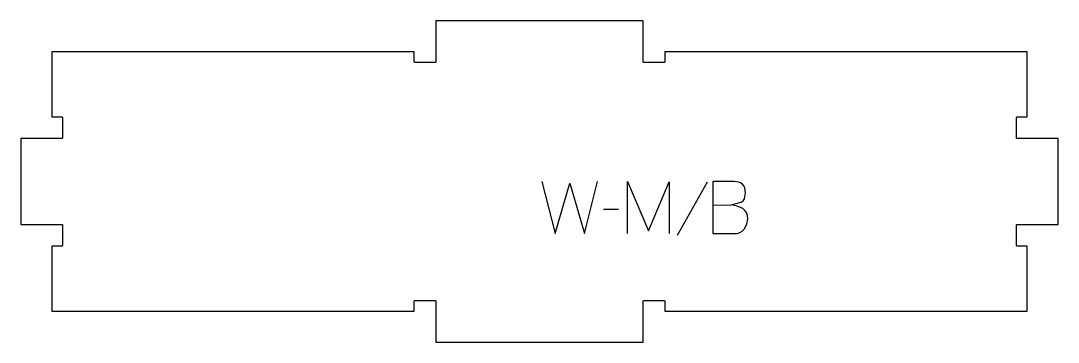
# Model space of a CAD drawing. Header units: millimetres. Extents: x -299 to 299, y -93 to 93.
import ezdxf

# ---------------------------------------------------------------- set-up
doc = ezdxf.new("R2010")
doc.units = ezdxf.units.MM
doc.layers.add('1_ANYTOOL_1MMDEEP_LABELS_S', color=2, linetype='Continuous', true_color=0xffff00)
doc.layers.add('4_ANYTOOL_CUTTHROUGH_OUTSI', color=5, linetype='Continuous', true_color=0x0000ff)

msp = doc.modelspace()

# ---------------------------------------------------------------- linework, layer by layer
at = {"layer": '1_ANYTOOL_1MMDEEP_LABELS_S'}
for p, q in [((96.64, -0.47), (79.46, -31.24)), ((45.64, -16.11), (36.86, -16.2))]:
    msp.add_line(p, q, dxfattribs=at)
for points in [[(1.29, 0), (9, -30), (17.44, -0.9), (25.93, -30), (33.43, 0)], [(50.79, -30), (50.79, 0), (62.79, -28.37), (74.79, -0.13), (74.79, -30)], [(100.07, -13.67), (110.61, -13.54), (116.31, -12), (117.42, -11.14), (118.21, -9.93), (118.84, -6.47), (118.43, -3.64), (117.9, -2.53), (117.17, -1.62), (116.23, -0.91), (115.08, -0.4), (112.16, 0), (100.07, 0)], [(100.07, 0), (100.07, -30), (109.76, -30), (112.29, -30.09), (114.03, -29.97), (115.56, -29.51), (116.9, -28.69), (118.03, -27.51), (119.6, -24.63), (120.13, -21.47), (119.95, -19.58), (119.4, -17.98), (118.49, -16.67), (117.21, -15.64), (114.11, -14.22), (110.61, -13.54)]]:
    msp.add_lwpolyline(points, dxfattribs=at)
at = {"layer": '4_ANYTOOL_CUTTHROUGH_OUTSI'}
msp.add_lwpolyline([(-72.25, 74.75), (-281.25, 74.75), (-281.25, 37.25), (-275.5, 37.25, -0.414214), (-275.25, 37), (-275.25, 25, -0.414214), (-275.5, 24.75), (-299.25, 24.75), (-299.25, -24.75), (-275.5, -24.75, -0.414214), (-275.25, -25), (-275.25, -37, -0.414214), (-275.5, -37.25), (-281.25, -37.25), (-281.25, -74.75), (-72.25, -74.75), (-72.25, -69, -0.414214), (-72, -68.75), (-60, -68.75, -0.414214), (-59.75, -69), (-59.75, -92.75), (59.75, -92.75), (59.75, -69, -0.414214), (60, -68.75), (72, -68.75, -0.414214), (72.25, -69), (72.25, -74.75), (281.25, -74.75), (281.25, -37.25), (275.5, -37.25, -0.414214), (275.25, -37), (275.25, -25, -0.414214), (275.5, -24.75), (299.25, -24.75), (299.25, 24.75), (275.5, 24.75, -0.414214), (275.25, 25), (275.25, 37, -0.414214), (275.5, 37.25), (281.25, 37.25), (281.25, 74.75), (72.25, 74.75), (72.25, 69, -0.414214), (72, 68.75), (60, 68.75, -0.414214), (59.75, 69), (59.75, 92.75), (-59.75, 92.75), (-59.75, 69, -0.414214), (-60, 68.75), (-72, 68.75, -0.414214), (-72.25, 69)], format="xyb", close=True, dxfattribs=at)

doc.saveas('drawing.dxf')
